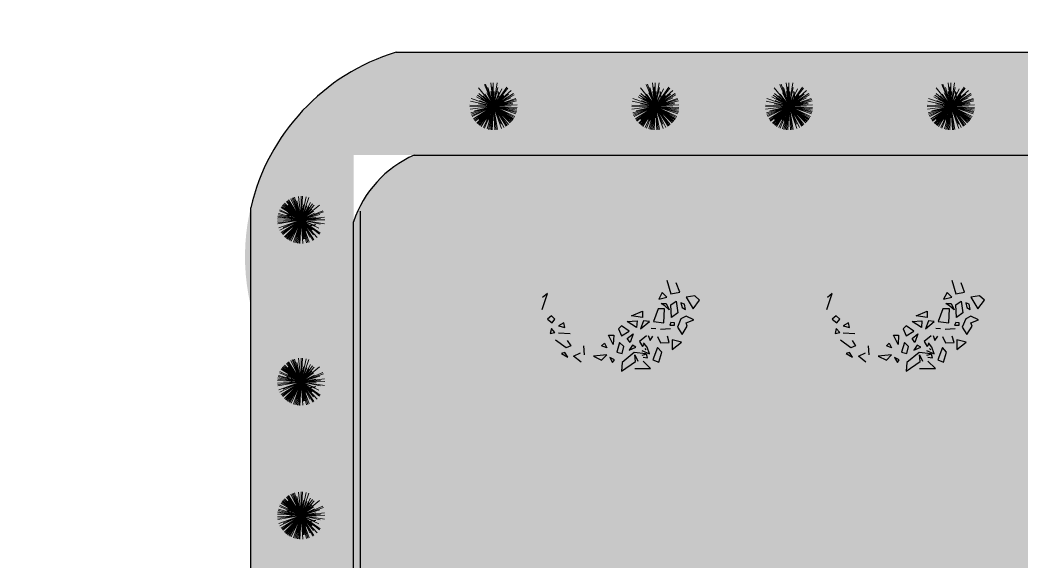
# Model space of a CAD drawing. Header units: millimetres. Extents: x -1544140 to 7445918, y -1294905 to 2019878.
# Drawn here: x 2047460 to 2048847, y 25814 to 26564 of the extents above; entities that cross this region are included whole.
import ezdxf

# ---------------------------------------------------------------- set-up
doc = ezdxf.new("R2010")
doc.units = ezdxf.units.MM
doc.header["$MEASUREMENT"] = 0
doc.layers.add('marc det', color=74, linetype='Continuous', lineweight=18)
picture_1 = doc.add_image_def('image5.png', size_in_pixel=(1482, 826))

msp = doc.modelspace()

# ---------------------------------------------------------------- hatches: boundary and pattern name
at = {"true_color": 0x8dc133, "transparency": 33554687}
h = msp.add_hatch(color=65, dxfattribs=at)
h.dxf.hatch_style = 1
h.paths.add_polyline_path([(2049953.9, 25017.8, -0.388077), (2049799.7, 24844.1), (2048095.5, 24844.1, -0.416277), (2047779.5, 25072.6), (2047779.5, 26168.8, -0.394381), (2047980.8, 26519.5), (2049673.6, 26519.5, -0.352206), (2049953.9, 26299.3)])
h.paths.add_polyline_path([(2048081.7, 24986.6, -0.417198), (2047921.9, 25085.7), (2047921.9, 26377), (2049674.5, 26377, -0.326949), (2049811.4, 26280.2), (2049811.4, 24986.6)], flags=16)
at = {"true_color": 0xb8d93f, "transparency": 33554687}
h = msp.add_hatch(color=63, dxfattribs=at)
h.dxf.hatch_style = 1
h.paths.add_polyline_path([(2049811.4, 26280.2, 0.326949), (2049674.5, 26377), (2048005.8, 26377, 0.386529), (2047921.9, 26188), (2047921.9, 25085.7, 0.417198), (2048081.7, 24986.6), (2049789.1, 24986.6, 0.351898), (2049811.4, 25016.4)])
at = {"layer": 'marc det'}
for points in [[(2048235.2, 26280.1), (2048213.8, 26274.4), (2048206.7, 26265.4), (2048193.8, 26247.2), (2048180.2, 26245.6), (2048178.4, 26230), (2048183.6, 26223.4), (2048179.7, 26213.4), (2048164.7, 26185.2), (2048169.5, 26175.5), (2048177.8, 26163.4), (2048177.9, 26152.7), (2048161.5, 26146.4), (2048184.4, 26144.8), (2048181.5, 26134.3), (2048188.9, 26126.6), (2048189.9, 26116.8), (2048201.1, 26104.5), (2048204.8, 26090.7), (2048215.2, 26082.8), (2048222.7, 26084.3), (2048232.7, 26078.6), (2048237.2, 26065.7), (2048240.4, 26049.5), (2048243.9, 26061.7), (2048254.7, 26071.5), (2048268.2, 26067.3), (2048277.2, 26061.4), (2048288.3, 26065.1), (2048300, 26065.1), (2048307.6, 26056.6), (2048310.5, 26066.4), (2048322.9, 26073.4), (2048335.7, 26072.9), (2048349.2, 26079.4), (2048353.2, 26088.6), (2048360.3, 26092.3), (2048369.8, 26094.1), (2048373.1, 26107), (2048379.5, 26114.4), (2048396.8, 26116.2), (2048410.1, 26113.5), (2048398.7, 26121.2), (2048390.3, 26129.5), (2048390.7, 26137.2), (2048398.4, 26147.9), (2048404.7, 26160.6), (2048403.6, 26171.1), (2048405.5, 26196.7), (2048426.8, 26207.8), (2048400.7, 26206.1), (2048393.4, 26218), (2048392.2, 26229.2), (2048384.3, 26244.5), (2048374.9, 26252.6), (2048370.5, 26264.7), (2048360.9, 26268.9), (2048348.3, 26277.9), (2048337.9, 26276.9), (2048338.2, 26294.3), (2048327.2, 26280.7), (2048323.1, 26291.3), (2048317.7, 26294.1), (2048304.6, 26297.9), (2048301.9, 26294.8), (2048277.7, 26293.1), (2048271, 26297.1), (2048259.2, 26292.5), (2048250.1, 26293.8), (2048240.9, 26305.7), (2048232.4, 26319.3), (2048235.9, 26306.3), (2048239.5, 26287.9)], [(2048629.5, 26280.1), (2048608.1, 26274.4), (2048601.1, 26265.4), (2048588.2, 26247.2), (2048574.6, 26245.6), (2048572.8, 26230), (2048578, 26223.4), (2048574.1, 26213.4), (2048559, 26185.2), (2048563.9, 26175.5), (2048572.1, 26163.4), (2048572.3, 26152.7), (2048555.9, 26146.4), (2048578.7, 26144.8), (2048575.9, 26134.3), (2048583.3, 26126.6), (2048584.2, 26116.8), (2048595.5, 26104.5), (2048599.2, 26090.7), (2048609.6, 26082.8), (2048617.1, 26084.3), (2048627, 26078.6), (2048631.5, 26065.7), (2048634.7, 26049.5), (2048638.2, 26061.7), (2048649, 26071.5), (2048662.6, 26067.3), (2048671.6, 26061.4), (2048682.6, 26065.1), (2048694.4, 26065.1), (2048701.9, 26056.6), (2048704.9, 26066.4), (2048717.2, 26073.4), (2048730.1, 26072.9), (2048743.5, 26079.4), (2048747.6, 26088.6), (2048754.7, 26092.3), (2048764.1, 26094.1), (2048767.5, 26107), (2048773.9, 26114.4), (2048791.1, 26116.2), (2048804.4, 26113.5), (2048793.1, 26121.2), (2048784.6, 26129.5), (2048785, 26137.2), (2048792.7, 26147.9), (2048799.1, 26160.6), (2048798, 26171.1), (2048799.8, 26196.7), (2048821.2, 26207.8), (2048795, 26206.1), (2048787.8, 26218), (2048786.5, 26229.2), (2048778.6, 26244.5), (2048769.2, 26252.6), (2048764.9, 26264.7), (2048755.2, 26268.9), (2048742.7, 26277.9), (2048732.3, 26276.9), (2048732.6, 26294.3), (2048721.5, 26280.7), (2048717.5, 26291.3), (2048712, 26294.1), (2048698.9, 26297.9), (2048696.2, 26294.8), (2048672.1, 26293.1), (2048665.4, 26297.1), (2048653.6, 26292.5), (2048644.5, 26293.8), (2048635.3, 26305.7), (2048626.7, 26319.3), (2048630.3, 26306.3), (2048633.9, 26287.9)]]:
    msp.add_hatch(color=102, dxfattribs=at).paths.add_polyline_path(points)

# ---------------------------------------------------------------- linework, layer by layer
at = {"color": 116, "lineweight": -2, "true_color": 0x136734}
for p, q in [((2048124.1, 26454.4), (2048122.3, 26464.9)), ((2048348.2, 26454.4), (2048346.4, 26464.9)), ((2048533.3, 26454.4), (2048531.5, 26464.9)), ((2048757.4, 26454.4), (2048755.6, 26464.9)), ((2047859.3, 26279), (2047869.7, 26280.9)), ((2047859.3, 26054.9), (2047869.7, 26056.8)), ((2047859.3, 25869.8), (2047869.7, 25871.6))]:
    msp.add_line(p, q, dxfattribs=at)
at = {"color": 116, "true_color": 0x136734}
for p, q in [((2048102.6, 26431.4), (2048116.5, 26431.4)), ((2048109.6, 26438.3), (2048109.6, 26424.4)), ((2048326.7, 26431.4), (2048340.6, 26431.4)), ((2048333.7, 26438.3), (2048333.7, 26424.4)), ((2048511.9, 26431.4), (2048525.7, 26431.4)), ((2048518.8, 26438.3), (2048518.8, 26424.4)), ((2048736, 26431.4), (2048749.8, 26431.4)), ((2048742.9, 26438.3), (2048742.9, 26424.4)), ((2047843.1, 26293.6), (2047829.2, 26293.6)), ((2047836.2, 26300.5), (2047836.2, 26286.6)), ((2047843.1, 26069.5), (2047829.2, 26069.5)), ((2047836.2, 26076.4), (2047836.2, 26062.5)), ((2047836.2, 25891.3), (2047836.2, 25877.4)), ((2047843.1, 25884.3), (2047829.2, 25884.3))]:
    msp.add_line(p, q, dxfattribs=at)
at = {"color": 96}
for p, q in [((2048355.8, 26203.8), (2048361.5, 26184.9)), ((2048373.6, 26187.5), (2048368.8, 26200.1)), ((2048750.2, 26203.8), (2048755.8, 26184.9)), ((2048768, 26187.5), (2048763.1, 26200.1)), ((2048183, 26163.5), (2048190.3, 26185.6)), ((2048190.3, 26185.6), (2048183.8, 26179.9)), ((2048349.4, 26186.8), (2048344.5, 26177.4)), ((2048344.5, 26177.4), (2048355.8, 26180.5)), ((2048355.8, 26180.5), (2048349.4, 26186.8)), ((2048361.5, 26184.9), (2048373.6, 26187.5)), ((2048394.6, 26182.4), (2048382.5, 26180.5)), ((2048382.5, 26180.5), (2048392.2, 26164.2)), ((2048401.1, 26176.1), (2048394.6, 26182.4)), ((2048577.4, 26163.5), (2048584.7, 26185.6)), ((2048584.7, 26185.6), (2048578.2, 26179.9)), ((2048743.7, 26186.8), (2048738.9, 26177.4)), ((2048738.9, 26177.4), (2048750.2, 26180.5)), ((2048750.2, 26180.5), (2048743.7, 26186.8)), ((2048755.8, 26184.9), (2048768, 26187.5)), ((2048788.9, 26182.4), (2048776.8, 26180.5)), ((2048776.8, 26180.5), (2048786.5, 26164.2)), ((2048795.4, 26176.1), (2048788.9, 26182.4)), ((2048347.8, 26171.7), (2048355, 26171.7)), ((2048353.4, 26167.9), (2048347.8, 26171.7)), ((2048359.1, 26162.9), (2048353.4, 26167.9)), ((2048355, 26171.7), (2048359.1, 26162.9)), ((2048361.5, 26169.8), (2048368.8, 26174.9)), ((2048362.3, 26152.2), (2048361.5, 26169.8)), ((2048368.8, 26174.9), (2048371.2, 26158.5)), ((2048380.1, 26170.5), (2048375.2, 26172.3)), ((2048375.2, 26172.3), (2048376.8, 26166.1)), ((2048376.8, 26166.1), (2048381.7, 26163.5)), ((2048381.7, 26163.5), (2048380.1, 26170.5)), ((2048392.2, 26164.2), (2048401.1, 26176.1)), ((2048742.1, 26171.7), (2048749.4, 26171.7)), ((2048747.8, 26167.9), (2048742.1, 26171.7)), ((2048753.4, 26162.9), (2048747.8, 26167.9)), ((2048749.4, 26171.7), (2048753.4, 26162.9)), ((2048755.8, 26169.8), (2048763.1, 26174.9)), ((2048756.7, 26152.2), (2048755.8, 26169.8)), ((2048763.1, 26174.9), (2048765.5, 26158.5)), ((2048774.4, 26170.5), (2048769.6, 26172.3)), ((2048769.6, 26172.3), (2048771.2, 26166.1)), ((2048771.2, 26166.1), (2048776, 26163.5)), ((2048776, 26163.5), (2048774.4, 26170.5)), ((2048786.5, 26164.2), (2048795.4, 26176.1)), ((2048195.9, 26154.7), (2048190.3, 26149.7)), ((2048200.8, 26149.7), (2048195.9, 26154.7)), ((2048306.6, 26154.7), (2048321.9, 26161)), ((2048321.9, 26152.2), (2048306.6, 26154.7)), ((2048321.9, 26161), (2048321.9, 26152.2)), ((2048343.7, 26164.2), (2048337.3, 26146.5)), ((2048352.6, 26164.2), (2048343.7, 26164.2)), ((2048351.8, 26144.6), (2048352.6, 26164.2)), ((2048371.2, 26158.5), (2048362.3, 26152.2)), ((2048382.5, 26154.1), (2048375.2, 26150.3)), ((2048393, 26149), (2048382.5, 26154.1)), ((2048590.3, 26154.7), (2048584.7, 26149.7)), ((2048595.2, 26149.7), (2048590.3, 26154.7)), ((2048700.9, 26154.7), (2048716.3, 26161)), ((2048716.3, 26152.2), (2048700.9, 26154.7)), ((2048716.3, 26161), (2048716.3, 26152.2)), ((2048738.1, 26164.2), (2048731.6, 26146.5)), ((2048747, 26164.2), (2048738.1, 26164.2)), ((2048746.2, 26144.6), (2048747, 26164.2)), ((2048765.5, 26158.5), (2048756.7, 26152.2)), ((2048776.8, 26154.1), (2048769.6, 26150.3)), ((2048787.3, 26149), (2048776.8, 26154.1)), ((2048190.3, 26149.7), (2048196.8, 26144.6)), ((2048196.8, 26144.6), (2048200.8, 26149.7)), ((2048212.9, 26144.6), (2048205.6, 26140.9)), ((2048205.6, 26140.9), (2048214.5, 26138.3)), ((2048214.5, 26138.3), (2048212.9, 26144.6)), ((2048292.9, 26140.9), (2048288.8, 26136.5)), ((2048303.4, 26133.3), (2048292.9, 26140.9)), ((2048300.9, 26146.5), (2048314.7, 26147.8)), ((2048313.8, 26138.3), (2048300.9, 26146.5)), ((2048314.7, 26147.8), (2048313.8, 26138.3)), ((2048323.5, 26147.8), (2048319.5, 26136.5)), ((2048319.5, 26136.5), (2048331.6, 26146.5)), ((2048331.6, 26146.5), (2048323.5, 26147.8)), ((2048337.3, 26146.5), (2048351.8, 26144.6)), ((2048361.5, 26145.3), (2048359.9, 26141.5)), ((2048359.9, 26141.5), (2048366.3, 26141.5)), ((2048366.3, 26144.6), (2048361.5, 26145.3)), ((2048366.3, 26141.5), (2048366.3, 26144.6)), ((2048375.2, 26150.3), (2048370.4, 26139)), ((2048370.4, 26139), (2048376.8, 26128.9)), ((2048376.8, 26128.9), (2048384.1, 26140.2)), ((2048382.5, 26144.6), (2048393, 26149)), ((2048384.1, 26140.2), (2048382.5, 26144.6)), ((2048584.7, 26149.7), (2048591.1, 26144.6)), ((2048591.1, 26144.6), (2048595.2, 26149.7)), ((2048607.3, 26144.6), (2048600, 26140.9)), ((2048600, 26140.9), (2048608.9, 26138.3)), ((2048608.9, 26138.3), (2048607.3, 26144.6)), ((2048687.2, 26140.9), (2048683.2, 26136.5)), ((2048697.7, 26133.3), (2048687.2, 26140.9)), ((2048695.3, 26146.5), (2048709, 26147.8)), ((2048708.2, 26138.3), (2048695.3, 26146.5)), ((2048709, 26147.8), (2048708.2, 26138.3)), ((2048717.9, 26147.8), (2048713.9, 26136.5)), ((2048713.9, 26136.5), (2048726, 26146.5)), ((2048726, 26146.5), (2048717.9, 26147.8)), ((2048731.6, 26146.5), (2048746.2, 26144.6)), ((2048755.8, 26145.3), (2048754.2, 26141.5)), ((2048754.2, 26141.5), (2048760.7, 26141.5)), ((2048760.7, 26144.6), (2048755.8, 26145.3)), ((2048760.7, 26141.5), (2048760.7, 26144.6)), ((2048769.6, 26150.3), (2048764.7, 26139)), ((2048764.7, 26139), (2048771.2, 26128.9)), ((2048771.2, 26128.9), (2048778.5, 26140.2)), ((2048776.8, 26144.6), (2048787.3, 26149)), ((2048778.5, 26140.2), (2048776.8, 26144.6)), ((2048195.9, 26137.1), (2048194.3, 26130.2)), ((2048194.3, 26130.2), (2048200.8, 26131.4)), ((2048200.8, 26131.4), (2048195.9, 26137.1)), ((2048205.6, 26130.8), (2048221.8, 26130.2)), ((2048281.5, 26115), (2048275.1, 26127.6)), ((2048275.1, 26127.6), (2048282.4, 26127.6)), ((2048282.4, 26127.6), (2048281.5, 26115)), ((2048288.8, 26136.5), (2048292.9, 26127)), ((2048292.9, 26127), (2048303.4, 26133.3)), ((2048300.9, 26123.2), (2048309, 26129.5)), ((2048309, 26129.5), (2048305, 26117.6)), ((2048327.6, 26127), (2048317.9, 26118.8)), ((2048330, 26127.1), (2048332.5, 26120.2)), ((2048332.5, 26120.2), (2048336.5, 26126.5)), ((2048340.5, 26136.5), (2048334, 26137.1)), ((2048343, 26125.8), (2048347, 26117)), ((2048360.7, 26136.5), (2048347, 26135.8)), ((2048359.1, 26117.6), (2048356.7, 26126.5)), ((2048590.3, 26137.1), (2048588.7, 26130.2)), ((2048588.7, 26130.2), (2048595.2, 26131.4)), ((2048595.2, 26131.4), (2048590.3, 26137.1)), ((2048600, 26130.8), (2048616.2, 26130.2)), ((2048675.9, 26115), (2048669.4, 26127.6)), ((2048669.4, 26127.6), (2048676.7, 26127.6)), ((2048676.7, 26127.6), (2048675.9, 26115)), ((2048683.2, 26136.5), (2048687.2, 26127)), ((2048687.2, 26127), (2048697.7, 26133.3)), ((2048695.3, 26123.2), (2048703.4, 26129.5)), ((2048703.4, 26129.5), (2048699.3, 26117.6)), ((2048721.9, 26127), (2048712.2, 26118.8)), ((2048724.4, 26127.1), (2048726.8, 26120.2)), ((2048726.8, 26120.2), (2048730.9, 26126.5)), ((2048734.9, 26136.5), (2048728.4, 26137.1)), ((2048737.3, 26125.8), (2048741.4, 26117)), ((2048755, 26136.5), (2048741.3, 26135.8)), ((2048753.5, 26117.6), (2048751, 26126.5)), ((2048216.2, 26110.1), (2048201.7, 26120.8)), ((2048222.6, 26113.2), (2048216.2, 26110.1)), ((2048217.8, 26120.2), (2048222.6, 26113.2)), ((2048240.4, 26113.1), (2048241.2, 26100.5)), ((2048265.4, 26113.1), (2048269.4, 26116.9)), ((2048272.7, 26110), (2048265.4, 26113.1)), ((2048269.4, 26116.9), (2048272.7, 26110)), ((2048290.4, 26117.6), (2048286.4, 26104.3)), ((2048296.1, 26111.9), (2048290.4, 26117.6)), ((2048293.7, 26102.4), (2048296.1, 26111.9)), ((2048305, 26117.6), (2048300.9, 26123.2)), ((2048308.2, 26113.8), (2048303.4, 26106.8)), ((2048303.4, 26106.8), (2048313, 26111.3)), ((2048313, 26111.3), (2048308.2, 26113.8)), ((2048317.9, 26118.8), (2048321.9, 26111.9)), ((2048321.9, 26111.9), (2048325.2, 26116.3)), ((2048328.4, 26111.3), (2048323.6, 26117)), ((2048331.6, 26101.9), (2048328.4, 26111.3)), ((2048343, 26110.7), (2048336.5, 26093.7)), ((2048348.6, 26104.4), (2048343, 26110.7)), ((2048347, 26117), (2048359.1, 26117.6)), ((2048376, 26118.2), (2048363.1, 26121.3)), ((2048363.1, 26121.3), (2048363.1, 26108.1)), ((2048363.1, 26108.1), (2048376, 26118.2)), ((2048610.5, 26110.1), (2048596, 26120.8)), ((2048617, 26113.2), (2048610.5, 26110.1)), ((2048612.2, 26120.2), (2048617, 26113.2)), ((2048634.7, 26113.1), (2048635.5, 26100.5)), ((2048659.8, 26113.1), (2048663.8, 26116.9)), ((2048667, 26110), (2048659.8, 26113.1)), ((2048663.8, 26116.9), (2048667, 26110)), ((2048684.8, 26117.6), (2048680.8, 26104.3)), ((2048690.4, 26111.9), (2048684.8, 26117.6)), ((2048688, 26102.4), (2048690.4, 26111.9)), ((2048699.3, 26117.6), (2048695.3, 26123.2)), ((2048702.6, 26113.8), (2048697.7, 26106.8)), ((2048697.7, 26106.8), (2048707.4, 26111.3)), ((2048707.4, 26111.3), (2048702.6, 26113.8)), ((2048712.2, 26118.8), (2048716.3, 26111.9)), ((2048716.3, 26111.9), (2048719.5, 26116.3)), ((2048722.8, 26111.3), (2048717.9, 26117)), ((2048726, 26101.9), (2048722.8, 26111.3)), ((2048737.3, 26110.7), (2048730.9, 26093.7)), ((2048743, 26104.4), (2048737.3, 26110.7)), ((2048741.4, 26117), (2048753.5, 26117.6)), ((2048770.4, 26118.2), (2048757.5, 26121.3)), ((2048757.5, 26121.3), (2048757.5, 26108.1)), ((2048757.5, 26108.1), (2048770.4, 26118.2)), ((2048214.6, 26103.8), (2048209.7, 26102.5)), ((2048209.7, 26102.5), (2048218.6, 26097.5)), ((2048218.6, 26097.5), (2048214.6, 26103.8)), ((2048226.7, 26098.7), (2048236.4, 26103.2)), ((2048237.2, 26090.6), (2048226.7, 26098.7)), ((2048272.7, 26100.5), (2048254.1, 26098.7)), ((2048254.1, 26098.7), (2048265.4, 26093)), ((2048265.4, 26093), (2048272.7, 26100.5)), ((2048283.2, 26093.6), (2048276.7, 26096.8)), ((2048276.7, 26096.8), (2048280.7, 26089.8)), ((2048286.4, 26104.3), (2048293.7, 26102.4)), ((2048310.6, 26103.7), (2048293.7, 26089.8)), ((2048326.8, 26101.8), (2048310.6, 26103.7)), ((2048312.2, 26091.1), (2048311.4, 26100.5)), ((2048311.4, 26100.5), (2048315.5, 26091.7)), ((2048321.2, 26106.3), (2048331.6, 26101.9)), ((2048327.6, 26101.3), (2048321.2, 26099.4)), ((2048322.8, 26097.5), (2048329.2, 26096.2)), ((2048325.2, 26109.4), (2048326.8, 26107.5)), ((2048329.2, 26096.2), (2048327.6, 26101.3)), ((2048344.6, 26090.6), (2048348.6, 26104.4)), ((2048608.9, 26103.8), (2048604.1, 26102.5)), ((2048604.1, 26102.5), (2048613, 26097.5)), ((2048613, 26097.5), (2048608.9, 26103.8)), ((2048621, 26098.7), (2048630.7, 26103.2)), ((2048631.5, 26090.6), (2048621, 26098.7)), ((2048667, 26100.5), (2048648.5, 26098.7)), ((2048648.5, 26098.7), (2048659.8, 26093)), ((2048659.8, 26093), (2048667, 26100.5)), ((2048677.5, 26093.6), (2048671.1, 26096.8)), ((2048671.1, 26096.8), (2048675.1, 26089.8)), ((2048680.8, 26104.3), (2048688, 26102.4)), ((2048705, 26103.7), (2048688, 26089.8)), ((2048721.1, 26101.8), (2048705, 26103.7)), ((2048706.6, 26091.1), (2048705.8, 26100.5)), ((2048705.8, 26100.5), (2048709.8, 26091.7)), ((2048715.5, 26106.3), (2048726, 26101.9)), ((2048722, 26101.3), (2048715.5, 26099.4)), ((2048717.1, 26097.5), (2048723.6, 26096.2)), ((2048719.5, 26109.4), (2048721.1, 26107.5)), ((2048723.6, 26096.2), (2048722, 26101.3)), ((2048738.9, 26090.6), (2048743, 26104.4)), ((2048280.7, 26089.8), (2048283.2, 26093.6)), ((2048292.9, 26077.9), (2048312.2, 26091.1)), ((2048293.7, 26089.8), (2048292.9, 26077.9)), ((2048333.3, 26081.7), (2048322.8, 26091.8)), ((2048336.5, 26093.7), (2048344.6, 26090.6)), ((2048675.1, 26089.8), (2048677.5, 26093.6)), ((2048687.2, 26077.9), (2048706.6, 26091.1)), ((2048688, 26089.8), (2048687.2, 26077.9)), ((2048727.6, 26081.7), (2048717.1, 26091.8)), ((2048730.9, 26093.7), (2048738.9, 26090.6)), ((2048311.5, 26081.7), (2048333.3, 26081.7)), ((2048705.8, 26081.7), (2048727.6, 26081.7))]:
    msp.add_line(p, q, dxfattribs=at)
for points in [[(2047980.8, 26519.5), (2049680.1, 26519.5)], [(2048005.8, 26377), (2049680.1, 26377)], [(2047779.5, 25072.6), (2047779.5, 26304)], [(2047931.1, 26299.3), (2047931.1, 25012.9)], [(2047921.9, 25085.7), (2047921.9, 26284.8)]]:
    msp.add_lwpolyline(points)
for radius, start, end in [(296.2, 107.0974, 166.8092), (153.7, 113.8167, 161.6515)]:
    msp.add_arc((2048067.9, 26236.4), radius, start, end)
at = {"layer": 'marc det', "color": 116, "true_color": 0x136734}
for p, q in [((2048115.7, 26444.6), (2048103.1, 26474.7)), ((2048115.7, 26444.6), (2048104.8, 26475.4)), ((2048115.7, 26444.6), (2048111.9, 26477.1)), ((2048115.7, 26444.6), (2048114.1, 26471.5)), ((2048115.4, 26444.3), (2048134.2, 26471)), ((2048134.2, 26471), (2048115.4, 26444.3)), ((2048115.7, 26444.6), (2048115.5, 26477.3)), ((2048115.7, 26444.6), (2048121, 26476.9)), ((2048115.7, 26444.6), (2048121.6, 26470.8)), ((2048339.8, 26444.6), (2048327.2, 26474.7)), ((2048339.8, 26444.6), (2048328.9, 26475.4)), ((2048339.8, 26444.6), (2048336, 26477.1)), ((2048339.8, 26444.6), (2048338.2, 26471.5)), ((2048339.5, 26444.3), (2048358.3, 26471)), ((2048358.3, 26471), (2048339.5, 26444.3)), ((2048339.8, 26444.6), (2048339.6, 26477.3)), ((2048339.8, 26444.6), (2048345.1, 26476.9)), ((2048339.8, 26444.6), (2048345.7, 26470.8)), ((2048525, 26444.6), (2048512.3, 26474.7)), ((2048525, 26444.6), (2048514, 26475.4)), ((2048525, 26444.6), (2048521.1, 26477.1)), ((2048525, 26444.6), (2048523.3, 26471.5)), ((2048524.7, 26444.3), (2048543.4, 26471)), ((2048543.4, 26471), (2048524.7, 26444.3)), ((2048525, 26444.6), (2048524.8, 26477.3)), ((2048525, 26444.6), (2048530.2, 26476.9)), ((2048525, 26444.6), (2048530.8, 26470.8)), ((2048749.1, 26444.6), (2048736.4, 26474.7)), ((2048749.1, 26444.6), (2048738.1, 26475.4)), ((2048749.1, 26444.6), (2048745.2, 26477.1)), ((2048749.1, 26444.6), (2048747.4, 26471.5)), ((2048748.8, 26444.3), (2048767.5, 26471)), ((2048767.5, 26471), (2048748.8, 26444.3)), ((2048749.1, 26444.6), (2048748.9, 26477.3)), ((2048749.1, 26444.6), (2048754.3, 26476.9)), ((2048749.1, 26444.6), (2048754.9, 26470.8)), ((2048115.7, 26444.6), (2048092, 26457.6)), ((2048115.7, 26444.6), (2048093.6, 26460.1)), ((2048093.6, 26460.1), (2048115.7, 26444.6)), ((2048115.7, 26444.6), (2048095.2, 26470.1)), ((2048115.7, 26444.6), (2048095.5, 26462.5)), ((2048115.7, 26444.6), (2048101, 26459.2)), ((2048115.7, 26444.6), (2048103.6, 26461.5)), ((2048115.7, 26444.6), (2048106.6, 26463.2)), ((2048115.7, 26444.6), (2048108.1, 26470.5)), ((2048115.7, 26444.6), (2048112.2, 26465)), ((2048115.4, 26444.3), (2048135.7, 26469.9)), ((2048115.7, 26444.6), (2048127.2, 26468.9)), ((2048115.7, 26444.6), (2048140, 26466.5)), ((2048115.7, 26444.6), (2048116.8, 26465.2)), ((2048115.7, 26444.6), (2048123.5, 26463.7)), ((2048115.7, 26444.6), (2048143.3, 26462.2)), ((2048115.7, 26444.6), (2048136.6, 26461.5)), ((2048115.7, 26444.6), (2048144.3, 26460.6)), ((2048115.7, 26444.6), (2048129.4, 26460)), ((2048115.7, 26444.6), (2048130.2, 26459.3)), ((2048339.8, 26444.6), (2048316.1, 26457.6)), ((2048339.8, 26444.6), (2048317.7, 26460.1)), ((2048317.7, 26460.1), (2048339.8, 26444.6)), ((2048339.8, 26444.6), (2048319.3, 26470.1)), ((2048339.8, 26444.6), (2048319.6, 26462.5)), ((2048339.8, 26444.6), (2048325.1, 26459.2)), ((2048339.8, 26444.6), (2048327.7, 26461.5)), ((2048339.8, 26444.6), (2048330.7, 26463.2)), ((2048339.8, 26444.6), (2048332.2, 26470.5)), ((2048339.8, 26444.6), (2048336.3, 26465)), ((2048339.5, 26444.3), (2048359.8, 26469.9)), ((2048339.8, 26444.6), (2048351.3, 26468.9)), ((2048339.8, 26444.6), (2048364.1, 26466.5)), ((2048339.8, 26444.6), (2048340.9, 26465.2)), ((2048339.8, 26444.6), (2048347.6, 26463.7)), ((2048339.8, 26444.6), (2048367.4, 26462.2)), ((2048339.8, 26444.6), (2048360.7, 26461.5)), ((2048339.8, 26444.6), (2048368.4, 26460.6)), ((2048339.8, 26444.6), (2048353.5, 26460)), ((2048339.8, 26444.6), (2048354.3, 26459.3)), ((2048525, 26444.6), (2048501.2, 26457.6)), ((2048525, 26444.6), (2048502.8, 26460.1)), ((2048502.8, 26460.1), (2048525, 26444.6)), ((2048525, 26444.6), (2048504.4, 26470.1)), ((2048525, 26444.6), (2048504.7, 26462.5)), ((2048525, 26444.6), (2048510.2, 26459.2)), ((2048525, 26444.6), (2048512.9, 26461.5)), ((2048525, 26444.6), (2048515.9, 26463.2)), ((2048525, 26444.6), (2048517.4, 26470.5)), ((2048525, 26444.6), (2048521.4, 26465)), ((2048524.7, 26444.3), (2048544.9, 26469.9)), ((2048525, 26444.6), (2048536.5, 26468.9)), ((2048525, 26444.6), (2048549.2, 26466.5)), ((2048525, 26444.6), (2048526, 26465.2)), ((2048525, 26444.6), (2048532.7, 26463.7)), ((2048525, 26444.6), (2048552.5, 26462.2)), ((2048525, 26444.6), (2048545.8, 26461.5)), ((2048525, 26444.6), (2048553.5, 26460.6)), ((2048525, 26444.6), (2048538.6, 26460)), ((2048525, 26444.6), (2048539.4, 26459.3)), ((2048749.1, 26444.6), (2048725.3, 26457.6)), ((2048749.1, 26444.6), (2048726.9, 26460.1)), ((2048726.9, 26460.1), (2048749.1, 26444.6)), ((2048749.1, 26444.6), (2048728.5, 26470.1)), ((2048749.1, 26444.6), (2048728.8, 26462.5)), ((2048749.1, 26444.6), (2048734.3, 26459.2)), ((2048749.1, 26444.6), (2048737, 26461.5)), ((2048749.1, 26444.6), (2048740, 26463.2)), ((2048749.1, 26444.6), (2048741.5, 26470.5)), ((2048749.1, 26444.6), (2048745.5, 26465)), ((2048748.8, 26444.3), (2048769, 26469.9)), ((2048749.1, 26444.6), (2048760.6, 26468.9)), ((2048749.1, 26444.6), (2048773.3, 26466.5)), ((2048749.1, 26444.6), (2048750.1, 26465.2)), ((2048749.1, 26444.6), (2048756.8, 26463.7)), ((2048749.1, 26444.6), (2048776.6, 26462.2)), ((2048749.1, 26444.6), (2048769.9, 26461.5)), ((2048749.1, 26444.6), (2048777.6, 26460.6)), ((2048749.1, 26444.6), (2048762.7, 26460)), ((2048749.1, 26444.6), (2048763.5, 26459.3)), ((2048115.7, 26444.6), (2048083.1, 26446.3)), ((2048115.7, 26444.6), (2048083.1, 26444.4)), ((2048115.7, 26444.6), (2048083.3, 26440.8)), ((2048115.7, 26444.6), (2048083.8, 26451.7)), ((2048115.7, 26444.6), (2048084.4, 26435.4)), ((2048115.7, 26444.6), (2048084.8, 26455.2)), ((2048115.7, 26444.6), (2048085, 26433.6)), ((2048115.7, 26444.6), (2048085.6, 26431.9)), ((2048115.7, 26444.6), (2048086.4, 26430.3)), ((2048115.7, 26444.6), (2048088.2, 26427.1)), ((2048115.7, 26444.6), (2048089.2, 26425.5)), ((2048115.7, 26444.6), (2048089.3, 26438.4)), ((2048115.7, 26444.6), (2048090.3, 26424.1)), ((2048115.7, 26444.6), (2048092.8, 26421.4)), ((2048115.7, 26444.6), (2048094.1, 26420.1)), ((2048115.7, 26444.6), (2048095.1, 26448)), ((2048115.7, 26444.6), (2048095.5, 26418.9)), ((2048115.7, 26444.6), (2048095.6, 26426.4)), ((2048115.7, 26444.6), (2048096.4, 26452.5)), ((2048097, 26417.9), (2048115.7, 26444.6)), ((2048115.7, 26444.6), (2048097, 26417.9)), ((2048115.7, 26444.6), (2048098, 26455.6)), ((2048115.7, 26444.6), (2048098.5, 26416.8)), ((2048115.7, 26444.6), (2048101.7, 26415.1)), ((2048115.7, 26444.6), (2048103.4, 26414.4)), ((2048115.7, 26444.6), (2048105.7, 26426.2)), ((2048115.7, 26444.6), (2048106.9, 26413.2)), ((2048115.7, 26444.6), (2048108.7, 26412.7)), ((2048115.7, 26444.6), (2048110.5, 26412.4)), ((2048115.7, 26444.6), (2048112.3, 26412.1)), ((2048115.7, 26444.6), (2048114.1, 26412)), ((2048115.7, 26444.6), (2048139.8, 26456.4)), ((2048115.7, 26444.6), (2048146.5, 26455.6)), ((2048115.7, 26444.6), (2048147.1, 26453.9)), ((2048115.7, 26444.6), (2048147.6, 26452.1)), ((2048115.7, 26444.6), (2048130.8, 26451)), ((2048115.7, 26444.6), (2048142.2, 26449.3)), ((2048115.7, 26444.6), (2048142.4, 26447.8)), ((2048115.7, 26444.6), (2048148.4, 26446.6)), ((2048115.7, 26444.6), (2048148.4, 26443)), ((2048115.7, 26444.6), (2048126.7, 26413.8)), ((2048115.7, 26444.6), (2048119.6, 26412.2)), ((2048115.7, 26444.6), (2048121.4, 26412.4)), ((2048115.7, 26444.6), (2048117.8, 26412)), ((2048115.7, 26444.6), (2048126.3, 26419.7)), ((2048115.7, 26444.6), (2048130.1, 26415.3)), ((2048115.7, 26444.6), (2048133.3, 26417.1)), ((2048115.7, 26444.6), (2048134.8, 26418.1)), ((2048115.7, 26444.6), (2048136.3, 26419.2)), ((2048115.7, 26444.6), (2048139, 26421.6)), ((2048115.7, 26444.6), (2048140.2, 26423)), ((2048115.7, 26444.6), (2048141.4, 26424.4)), ((2048142.5, 26425.9), (2048115.7, 26444.6)), ((2048115.7, 26444.6), (2048143.5, 26427.4)), ((2048115.7, 26444.6), (2048144.4, 26429)), ((2048115.7, 26444.6), (2048145.3, 26430.6)), ((2048115.7, 26444.6), (2048147.6, 26437.5)), ((2048115.7, 26444.6), (2048148, 26439.3)), ((2048115.7, 26444.6), (2048148.2, 26441.2)), ((2048115.7, 26444.6), (2048146.7, 26434)), ((2048115.7, 26444.6), (2048147.2, 26435.8)), ((2048339.8, 26444.6), (2048307.2, 26446.3)), ((2048339.8, 26444.6), (2048307.2, 26444.4)), ((2048339.8, 26444.6), (2048307.4, 26440.8)), ((2048339.8, 26444.6), (2048307.9, 26451.7)), ((2048339.8, 26444.6), (2048308.5, 26435.4)), ((2048339.8, 26444.6), (2048308.9, 26455.2)), ((2048339.8, 26444.6), (2048309.1, 26433.6)), ((2048339.8, 26444.6), (2048309.7, 26431.9)), ((2048339.8, 26444.6), (2048310.5, 26430.3)), ((2048339.8, 26444.6), (2048312.3, 26427.1)), ((2048339.8, 26444.6), (2048313.3, 26425.5)), ((2048339.8, 26444.6), (2048313.4, 26438.4)), ((2048339.8, 26444.6), (2048314.4, 26424.1)), ((2048339.8, 26444.6), (2048316.9, 26421.4)), ((2048339.8, 26444.6), (2048318.2, 26420.1)), ((2048339.8, 26444.6), (2048319.2, 26448)), ((2048339.8, 26444.6), (2048319.6, 26418.9)), ((2048339.8, 26444.6), (2048319.7, 26426.4)), ((2048339.8, 26444.6), (2048320.5, 26452.5)), ((2048321.1, 26417.9), (2048339.8, 26444.6)), ((2048339.8, 26444.6), (2048321.1, 26417.9)), ((2048339.8, 26444.6), (2048322.1, 26455.6)), ((2048339.8, 26444.6), (2048322.6, 26416.8)), ((2048339.8, 26444.6), (2048325.8, 26415.1)), ((2048339.8, 26444.6), (2048327.5, 26414.4)), ((2048339.8, 26444.6), (2048329.8, 26426.2)), ((2048339.8, 26444.6), (2048331, 26413.2)), ((2048339.8, 26444.6), (2048332.8, 26412.7)), ((2048339.8, 26444.6), (2048334.6, 26412.4)), ((2048339.8, 26444.6), (2048336.4, 26412.1)), ((2048339.8, 26444.6), (2048338.2, 26412)), ((2048339.8, 26444.6), (2048363.9, 26456.4)), ((2048339.8, 26444.6), (2048370.6, 26455.6)), ((2048339.8, 26444.6), (2048371.2, 26453.9)), ((2048339.8, 26444.6), (2048371.7, 26452.1)), ((2048339.8, 26444.6), (2048354.9, 26451)), ((2048339.8, 26444.6), (2048366.3, 26449.3)), ((2048339.8, 26444.6), (2048366.5, 26447.8)), ((2048339.8, 26444.6), (2048372.5, 26446.6)), ((2048339.8, 26444.6), (2048372.5, 26443)), ((2048339.8, 26444.6), (2048350.8, 26413.8)), ((2048339.8, 26444.6), (2048343.7, 26412.2)), ((2048339.8, 26444.6), (2048345.5, 26412.4)), ((2048339.8, 26444.6), (2048341.9, 26412)), ((2048339.8, 26444.6), (2048350.4, 26419.7)), ((2048339.8, 26444.6), (2048354.2, 26415.3)), ((2048339.8, 26444.6), (2048357.4, 26417.1)), ((2048339.8, 26444.6), (2048358.9, 26418.1)), ((2048339.8, 26444.6), (2048360.4, 26419.2)), ((2048339.8, 26444.6), (2048363.1, 26421.6)), ((2048339.8, 26444.6), (2048364.3, 26423)), ((2048339.8, 26444.6), (2048365.5, 26424.4)), ((2048366.6, 26425.9), (2048339.8, 26444.6)), ((2048339.8, 26444.6), (2048367.6, 26427.4)), ((2048339.8, 26444.6), (2048368.5, 26429)), ((2048339.8, 26444.6), (2048369.4, 26430.6)), ((2048339.8, 26444.6), (2048371.7, 26437.5)), ((2048339.8, 26444.6), (2048372.1, 26439.3)), ((2048339.8, 26444.6), (2048372.3, 26441.2)), ((2048339.8, 26444.6), (2048370.8, 26434)), ((2048339.8, 26444.6), (2048371.3, 26435.8)), ((2048525, 26444.6), (2048492.3, 26446.3)), ((2048525, 26444.6), (2048492.3, 26444.4)), ((2048525, 26444.6), (2048492.5, 26440.8)), ((2048525, 26444.6), (2048493.1, 26451.7)), ((2048525, 26444.6), (2048493.6, 26435.4)), ((2048525, 26444.6), (2048494.1, 26455.2)), ((2048525, 26444.6), (2048494.2, 26433.6)), ((2048525, 26444.6), (2048494.8, 26431.9)), ((2048525, 26444.6), (2048495.6, 26430.3)), ((2048525, 26444.6), (2048497.4, 26427.1)), ((2048525, 26444.6), (2048498.4, 26425.5)), ((2048525, 26444.6), (2048498.5, 26438.4)), ((2048525, 26444.6), (2048499.5, 26424.1)), ((2048525, 26444.6), (2048502, 26421.4)), ((2048525, 26444.6), (2048503.3, 26420.1)), ((2048525, 26444.6), (2048504.4, 26448)), ((2048525, 26444.6), (2048504.7, 26418.9)), ((2048525, 26444.6), (2048504.8, 26426.4)), ((2048525, 26444.6), (2048505.7, 26452.5)), ((2048506.2, 26417.9), (2048525, 26444.6)), ((2048525, 26444.6), (2048506.2, 26417.9)), ((2048525, 26444.6), (2048507.3, 26455.6)), ((2048525, 26444.6), (2048507.7, 26416.8)), ((2048525, 26444.6), (2048511, 26415.1)), ((2048525, 26444.6), (2048512.6, 26414.4)), ((2048525, 26444.6), (2048514.9, 26426.2)), ((2048525, 26444.6), (2048516.1, 26413.2)), ((2048525, 26444.6), (2048517.9, 26412.7)), ((2048525, 26444.6), (2048519.7, 26412.4)), ((2048525, 26444.6), (2048521.5, 26412.1)), ((2048525, 26444.6), (2048523.3, 26412)), ((2048525, 26444.6), (2048549.1, 26456.4)), ((2048525, 26444.6), (2048555.7, 26455.6)), ((2048525, 26444.6), (2048556.3, 26453.9)), ((2048525, 26444.6), (2048556.8, 26452.1)), ((2048525, 26444.6), (2048540, 26451)), ((2048525, 26444.6), (2048551.4, 26449.3)), ((2048525, 26444.6), (2048551.6, 26447.8)), ((2048525, 26444.6), (2048557.6, 26446.6)), ((2048525, 26444.6), (2048557.6, 26443)), ((2048525, 26444.6), (2048535.9, 26413.8)), ((2048525, 26444.6), (2048528.8, 26412.2)), ((2048525, 26444.6), (2048530.6, 26412.4)), ((2048525, 26444.6), (2048527, 26412)), ((2048525, 26444.6), (2048535.5, 26419.7)), ((2048525, 26444.6), (2048539.3, 26415.3)), ((2048525, 26444.6), (2048542.5, 26417.1)), ((2048525, 26444.6), (2048544, 26418.1)), ((2048525, 26444.6), (2048545.5, 26419.2)), ((2048525, 26444.6), (2048548.2, 26421.6)), ((2048525, 26444.6), (2048549.5, 26423)), ((2048525, 26444.6), (2048550.6, 26424.4)), ((2048551.7, 26425.9), (2048525, 26444.6)), ((2048525, 26444.6), (2048552.7, 26427.4)), ((2048525, 26444.6), (2048553.7, 26429)), ((2048525, 26444.6), (2048554.5, 26430.6)), ((2048525, 26444.6), (2048556.9, 26437.5)), ((2048525, 26444.6), (2048557.2, 26439.3)), ((2048525, 26444.6), (2048557.5, 26441.2)), ((2048525, 26444.6), (2048555.9, 26434)), ((2048525, 26444.6), (2048556.4, 26435.8)), ((2048749.1, 26444.6), (2048716.4, 26446.3)), ((2048749.1, 26444.6), (2048716.4, 26444.4)), ((2048749.1, 26444.6), (2048716.6, 26440.8)), ((2048749.1, 26444.6), (2048717.2, 26451.7)), ((2048749.1, 26444.6), (2048717.7, 26435.4)), ((2048749.1, 26444.6), (2048718.1, 26455.2)), ((2048749.1, 26444.6), (2048718.3, 26433.6)), ((2048749.1, 26444.6), (2048718.9, 26431.9)), ((2048749.1, 26444.6), (2048719.7, 26430.3)), ((2048749.1, 26444.6), (2048721.5, 26427.1)), ((2048749.1, 26444.6), (2048722.5, 26425.5)), ((2048749.1, 26444.6), (2048722.6, 26438.4)), ((2048749.1, 26444.6), (2048723.6, 26424.1)), ((2048749.1, 26444.6), (2048726.1, 26421.4)), ((2048749.1, 26444.6), (2048727.4, 26420.1)), ((2048749.1, 26444.6), (2048728.4, 26448)), ((2048749.1, 26444.6), (2048728.8, 26418.9)), ((2048749.1, 26444.6), (2048728.9, 26426.4)), ((2048749.1, 26444.6), (2048729.8, 26452.5)), ((2048730.3, 26417.9), (2048749.1, 26444.6)), ((2048749.1, 26444.6), (2048730.3, 26417.9)), ((2048749.1, 26444.6), (2048731.4, 26455.6)), ((2048749.1, 26444.6), (2048731.8, 26416.8)), ((2048749.1, 26444.6), (2048735.1, 26415.1)), ((2048749.1, 26444.6), (2048736.7, 26414.4)), ((2048749.1, 26444.6), (2048739, 26426.2)), ((2048749.1, 26444.6), (2048740.2, 26413.2)), ((2048749.1, 26444.6), (2048742, 26412.7)), ((2048749.1, 26444.6), (2048743.8, 26412.4)), ((2048749.1, 26444.6), (2048745.6, 26412.1)), ((2048749.1, 26444.6), (2048747.4, 26412)), ((2048749.1, 26444.6), (2048773.2, 26456.4)), ((2048749.1, 26444.6), (2048779.8, 26455.6)), ((2048749.1, 26444.6), (2048780.4, 26453.9)), ((2048749.1, 26444.6), (2048780.9, 26452.1)), ((2048749.1, 26444.6), (2048764.1, 26451)), ((2048749.1, 26444.6), (2048775.5, 26449.3)), ((2048749.1, 26444.6), (2048775.7, 26447.8)), ((2048749.1, 26444.6), (2048781.7, 26446.6)), ((2048749.1, 26444.6), (2048781.7, 26443)), ((2048749.1, 26444.6), (2048760, 26413.8)), ((2048749.1, 26444.6), (2048752.9, 26412.2)), ((2048749.1, 26444.6), (2048754.7, 26412.4)), ((2048749.1, 26444.6), (2048751.1, 26412)), ((2048749.1, 26444.6), (2048759.6, 26419.7)), ((2048749.1, 26444.6), (2048763.4, 26415.3)), ((2048749.1, 26444.6), (2048766.6, 26417.1)), ((2048749.1, 26444.6), (2048768.1, 26418.1)), ((2048749.1, 26444.6), (2048769.6, 26419.2)), ((2048749.1, 26444.6), (2048772.3, 26421.6)), ((2048749.1, 26444.6), (2048773.6, 26423)), ((2048749.1, 26444.6), (2048774.7, 26424.4)), ((2048775.8, 26425.9), (2048749.1, 26444.6)), ((2048749.1, 26444.6), (2048776.8, 26427.4)), ((2048749.1, 26444.6), (2048777.8, 26429)), ((2048749.1, 26444.6), (2048778.6, 26430.6)), ((2048749.1, 26444.6), (2048781, 26437.5)), ((2048749.1, 26444.6), (2048781.3, 26439.3)), ((2048749.1, 26444.6), (2048781.6, 26441.2)), ((2048749.1, 26444.6), (2048780, 26434)), ((2048749.1, 26444.6), (2048780.5, 26435.8)), ((2047849.4, 26287.4), (2047838.5, 26318.2)), ((2047849.4, 26287.4), (2047840.2, 26318.7)), ((2047849.4, 26287.4), (2047845.6, 26319.8)), ((2047849.4, 26287.4), (2047849.2, 26320.1)), ((2047849.4, 26287.4), (2047851.1, 26320)), ((2047849.4, 26287.4), (2047856.5, 26319.3)), ((2047849.4, 26287.4), (2047860.1, 26318.3)), ((2047849.4, 26287.4), (2047821.7, 26304.6)), ((2047822.7, 26306.1), (2047849.4, 26287.4)), ((2047849.4, 26287.4), (2047822.7, 26306.1)), ((2047849.4, 26287.4), (2047823.8, 26307.6)), ((2047849.4, 26287.4), (2047824.9, 26309)), ((2047849.4, 26287.4), (2047826.2, 26310.4)), ((2047849.4, 26287.4), (2047828.9, 26312.8)), ((2047849.4, 26287.4), (2047830.4, 26313.9)), ((2047849.4, 26287.4), (2047831.2, 26307.6)), ((2047849.4, 26287.4), (2047831.9, 26315)), ((2047849.4, 26287.4), (2047835.1, 26316.7)), ((2047849.4, 26287.4), (2047836.8, 26317.5)), ((2047849.4, 26287.4), (2047843.2, 26313.9)), ((2047849.4, 26287.4), (2047862.4, 26311.2)), ((2047849.4, 26287.4), (2047865, 26309.5)), ((2047865, 26309.5), (2047849.4, 26287.4)), ((2047849.4, 26287.4), (2047852.8, 26308)), ((2047849.4, 26287.4), (2047874.9, 26307.9)), ((2047849.4, 26287.4), (2047867.3, 26307.7)), ((2047849.4, 26287.4), (2047857.3, 26306.7)), ((2047849.4, 26287.4), (2047860.4, 26305.1)), ((2047849.4, 26287.4), (2047816.9, 26290.9)), ((2047849.4, 26287.4), (2047817.2, 26292.7)), ((2047849.4, 26287.4), (2047817.5, 26294.5)), ((2047849.4, 26287.4), (2047818, 26296.2)), ((2047849.4, 26287.4), (2047819.2, 26299.7)), ((2047849.4, 26287.4), (2047819.9, 26301.4)), ((2047849.4, 26287.4), (2047831, 26297.4)), ((2047849.4, 26287.4), (2047864, 26302.2)), ((2047849.4, 26287.4), (2047879.6, 26300.1)), ((2047849.4, 26287.4), (2047866.3, 26299.5)), ((2047849.4, 26287.4), (2047880.2, 26298.4)), ((2047849.4, 26287.4), (2047868.1, 26296.5)), ((2047849.4, 26287.4), (2047875.3, 26295)), ((2047849.4, 26287.4), (2047881.9, 26291.2)), ((2047849.4, 26287.4), (2047869.8, 26291)), ((2047849.4, 26287.4), (2047816.8, 26289)), ((2047849.4, 26287.4), (2047816.8, 26285.4)), ((2047849.4, 26287.4), (2047817, 26283.5)), ((2047849.4, 26287.4), (2047817.3, 26281.7)), ((2047849.4, 26287.4), (2047818.7, 26276.4)), ((2047849.4, 26287.4), (2047820.1, 26273)), ((2047849.4, 26287.4), (2047821.9, 26269.8)), ((2047849.4, 26287.4), (2047822.9, 26268.3)), ((2047849.4, 26287.4), (2047824, 26266.9)), ((2047849.4, 26287.4), (2047824.5, 26276.9)), ((2047849.4, 26287.4), (2047826.5, 26264.1)), ((2047849.4, 26287.4), (2047827.8, 26262.9)), ((2047849.4, 26287.4), (2047829.2, 26261.7)), ((2047830.7, 26260.6), (2047849.4, 26287.4)), ((2047849.4, 26287.4), (2047832.2, 26259.6)), ((2047849.4, 26287.4), (2047833.8, 26258.7)), ((2047849.4, 26287.4), (2047835.4, 26257.9)), ((2047849.4, 26287.4), (2047838.8, 26256.5)), ((2047849.4, 26287.4), (2047840.6, 26255.9)), ((2047849.4, 26287.4), (2047842.4, 26255.5)), ((2047849.4, 26287.4), (2047844.2, 26255.1)), ((2047849.4, 26287.4), (2047846, 26254.9)), ((2047849.4, 26287.4), (2047847.8, 26254.7)), ((2047849.1, 26287.7), (2047875.9, 26268.9)), ((2047849.1, 26287.7), (2047874.8, 26267.5)), ((2047875.9, 26268.9), (2047849.1, 26287.7)), ((2047849.4, 26287.4), (2047876.3, 26289.1)), ((2047849.4, 26287.4), (2047882.1, 26287.6)), ((2047849.4, 26287.4), (2047852.6, 26260.7)), ((2047849.4, 26287.4), (2047851.5, 26254.8)), ((2047849.4, 26287.4), (2047854.1, 26260.9)), ((2047849.4, 26287.4), (2047860.4, 26256.6)), ((2047849.4, 26287.4), (2047858.7, 26256)), ((2047849.4, 26287.4), (2047856.9, 26255.6)), ((2047849.4, 26287.4), (2047865.4, 26258.9)), ((2047849.4, 26287.4), (2047861.2, 26263.3)), ((2047849.4, 26287.4), (2047867, 26259.8)), ((2047849.4, 26287.4), (2047870, 26286.4)), ((2047849.4, 26287.4), (2047881.7, 26282.1)), ((2047849.4, 26287.4), (2047875.7, 26281.6)), ((2047849.4, 26287.4), (2047868.5, 26279.6)), ((2047849.4, 26287.4), (2047855.8, 26272.3)), ((2047849.4, 26287.4), (2047864.1, 26272.9)), ((2047849.4, 26287.4), (2047864.9, 26273.8)), ((2047849.4, 26287.4), (2047873.7, 26275.9)), ((2047849.4, 26287.4), (2047866.3, 26266.5)), ((2047849.4, 26287.4), (2047871.4, 26263.1)), ((2047849.4, 26063.3), (2047849.2, 26096)), ((2047849.4, 26063.3), (2047823.8, 26083.5)), ((2047849.4, 26063.3), (2047824.9, 26084.9)), ((2047849.4, 26063.3), (2047826.2, 26086.3)), ((2047849.4, 26063.3), (2047828.9, 26088.7)), ((2047849.4, 26063.3), (2047830.4, 26089.8)), ((2047849.4, 26063.3), (2047831.2, 26083.5)), ((2047849.4, 26063.3), (2047831.9, 26090.9)), ((2047849.4, 26063.3), (2047835.1, 26092.6)), ((2047849.4, 26063.3), (2047836.8, 26093.4)), ((2047849.4, 26063.3), (2047838.5, 26094.1)), ((2047849.4, 26063.3), (2047840.2, 26094.6)), ((2047849.4, 26063.3), (2047843.2, 26089.8)), ((2047849.4, 26063.3), (2047845.6, 26095.7)), ((2047849.4, 26063.3), (2047851.1, 26095.9)), ((2047849.4, 26063.3), (2047856.5, 26095.2)), ((2047849.4, 26063.3), (2047860.1, 26094.2)), ((2047849.4, 26063.3), (2047862.4, 26087.1)), ((2047849.4, 26063.3), (2047865, 26085.4)), ((2047865, 26085.4), (2047849.4, 26063.3)), ((2047849.4, 26063.3), (2047852.8, 26083.9)), ((2047849.4, 26063.3), (2047874.9, 26083.8)), ((2047849.4, 26063.3), (2047867.3, 26083.6)), ((2047849.4, 26063.3), (2047857.3, 26082.6)), ((2047849.4, 26063.3), (2047817.2, 26068.6)), ((2047849.4, 26063.3), (2047817.5, 26070.4)), ((2047849.4, 26063.3), (2047818, 26072.1)), ((2047849.4, 26063.3), (2047819.2, 26075.6)), ((2047849.4, 26063.3), (2047819.9, 26077.3)), ((2047849.4, 26063.3), (2047821.7, 26080.5)), ((2047822.7, 26082), (2047849.4, 26063.3)), ((2047849.4, 26063.3), (2047822.7, 26082)), ((2047849.4, 26063.3), (2047831, 26073.3)), ((2047849.4, 26063.3), (2047860.4, 26081)), ((2047849.4, 26063.3), (2047864, 26078.1)), ((2047849.4, 26063.3), (2047879.6, 26076)), ((2047849.4, 26063.3), (2047866.3, 26075.4)), ((2047849.4, 26063.3), (2047880.2, 26074.3)), ((2047849.4, 26063.3), (2047868.1, 26072.4)), ((2047849.4, 26063.3), (2047875.3, 26070.9)), ((2047849.4, 26063.3), (2047816.8, 26064.9)), ((2047849.4, 26063.3), (2047816.8, 26061.3)), ((2047849.4, 26063.3), (2047816.9, 26066.8)), ((2047849.4, 26063.3), (2047817, 26059.4)), ((2047849.4, 26063.3), (2047817.3, 26057.6)), ((2047849.4, 26063.3), (2047818.7, 26052.3)), ((2047849.4, 26063.3), (2047820.1, 26048.9)), ((2047849.4, 26063.3), (2047821.9, 26045.7)), ((2047849.4, 26063.3), (2047822.9, 26044.2)), ((2047849.4, 26063.3), (2047824, 26042.8)), ((2047849.4, 26063.3), (2047824.5, 26052.8)), ((2047849.4, 26063.3), (2047826.5, 26040)), ((2047849.4, 26063.3), (2047827.8, 26038.8)), ((2047849.4, 26063.3), (2047829.2, 26037.6)), ((2047830.7, 26036.5), (2047849.4, 26063.3)), ((2047849.4, 26063.3), (2047832.2, 26035.5)), ((2047849.4, 26063.3), (2047833.8, 26034.6)), ((2047849.4, 26063.3), (2047835.4, 26033.8)), ((2047849.4, 26063.3), (2047838.8, 26032.4)), ((2047849.4, 26063.3), (2047840.6, 26031.8)), ((2047849.4, 26063.3), (2047842.4, 26031.4)), ((2047849.4, 26063.3), (2047844.2, 26031)), ((2047849.4, 26063.3), (2047846, 26030.8)), ((2047849.4, 26063.3), (2047847.8, 26030.6)), ((2047849.1, 26063.6), (2047875.9, 26044.8)), ((2047849.1, 26063.6), (2047874.8, 26043.4)), ((2047875.9, 26044.8), (2047849.1, 26063.6)), ((2047849.4, 26063.3), (2047881.9, 26067.1)), ((2047849.4, 26063.3), (2047869.8, 26066.9)), ((2047849.4, 26063.3), (2047876.3, 26065)), ((2047849.4, 26063.3), (2047882.1, 26063.5)), ((2047849.4, 26063.3), (2047852.6, 26036.6)), ((2047849.4, 26063.3), (2047851.5, 26030.7)), ((2047849.4, 26063.3), (2047854.1, 26036.8)), ((2047849.4, 26063.3), (2047860.4, 26032.5)), ((2047849.4, 26063.3), (2047858.7, 26031.9)), ((2047849.4, 26063.3), (2047856.9, 26031.5)), ((2047849.4, 26063.3), (2047865.4, 26034.8)), ((2047849.4, 26063.3), (2047861.2, 26039.2)), ((2047849.4, 26063.3), (2047867, 26035.7)), ((2047849.4, 26063.3), (2047870, 26062.3)), ((2047849.4, 26063.3), (2047881.7, 26058)), ((2047849.4, 26063.3), (2047875.7, 26057.5)), ((2047849.4, 26063.3), (2047868.5, 26055.5)), ((2047849.4, 26063.3), (2047855.8, 26048.2)), ((2047849.4, 26063.3), (2047864.1, 26048.8)), ((2047849.4, 26063.3), (2047864.9, 26049.7)), ((2047849.4, 26063.3), (2047873.7, 26051.8)), ((2047849.4, 26063.3), (2047866.3, 26042.4)), ((2047849.4, 26063.3), (2047871.4, 26039)), ((2047849.4, 25878.2), (2047828.9, 25903.6)), ((2047849.4, 25878.2), (2047830.4, 25904.7)), ((2047849.4, 25878.2), (2047831.9, 25905.7)), ((2047849.4, 25878.2), (2047835.1, 25907.5)), ((2047849.4, 25878.2), (2047836.8, 25908.3)), ((2047849.4, 25878.2), (2047838.5, 25908.9)), ((2047849.4, 25878.2), (2047840.2, 25909.5)), ((2047849.4, 25878.2), (2047843.2, 25904.6)), ((2047849.4, 25878.2), (2047845.6, 25910.6)), ((2047849.4, 25878.2), (2047849.2, 25910.8)), ((2047849.4, 25878.2), (2047851.1, 25910.8)), ((2047849.4, 25878.2), (2047856.5, 25910.1)), ((2047849.4, 25878.2), (2047860.1, 25909.1)), ((2047849.4, 25878.2), (2047862.4, 25901.9)), ((2047849.4, 25878.2), (2047819.2, 25890.5)), ((2047849.4, 25878.2), (2047819.9, 25892.2)), ((2047849.4, 25878.2), (2047821.7, 25895.4)), ((2047822.7, 25896.9), (2047849.4, 25878.2)), ((2047849.4, 25878.2), (2047822.7, 25896.9)), ((2047849.4, 25878.2), (2047823.8, 25898.4)), ((2047849.4, 25878.2), (2047824.9, 25899.8)), ((2047849.4, 25878.2), (2047826.2, 25901.1)), ((2047849.4, 25878.2), (2047831, 25888.2)), ((2047849.4, 25878.2), (2047831.2, 25898.3)), ((2047849.4, 25878.2), (2047865, 25900.3)), ((2047865, 25900.3), (2047849.4, 25878.2)), ((2047849.4, 25878.2), (2047852.8, 25898.8)), ((2047849.4, 25878.2), (2047874.9, 25898.7)), ((2047849.4, 25878.2), (2047867.3, 25898.4)), ((2047849.4, 25878.2), (2047857.3, 25897.5)), ((2047849.4, 25878.2), (2047860.4, 25895.9)), ((2047849.4, 25878.2), (2047864, 25892.9)), ((2047849.4, 25878.2), (2047879.6, 25890.9)), ((2047849.4, 25878.2), (2047866.3, 25890.3)), ((2047849.4, 25878.2), (2047880.2, 25889.1)), ((2047849.4, 25878.2), (2047816.8, 25879.8)), ((2047849.4, 25878.2), (2047816.8, 25876.1)), ((2047849.4, 25878.2), (2047816.9, 25881.6)), ((2047849.4, 25878.2), (2047817, 25874.3)), ((2047849.4, 25878.2), (2047817.2, 25883.4)), ((2047849.4, 25878.2), (2047817.3, 25872.5)), ((2047849.4, 25878.2), (2047817.5, 25885.2)), ((2047849.4, 25878.2), (2047818, 25887)), ((2047849.4, 25878.2), (2047818.7, 25867.2)), ((2047849.4, 25878.2), (2047820.1, 25863.8)), ((2047849.4, 25878.2), (2047821.9, 25860.6)), ((2047849.4, 25878.2), (2047822.9, 25859.1)), ((2047849.4, 25878.2), (2047824, 25857.6)), ((2047849.4, 25878.2), (2047824.5, 25867.7)), ((2047849.4, 25878.2), (2047826.5, 25854.9)), ((2047849.4, 25878.2), (2047827.8, 25853.7)), ((2047849.4, 25878.2), (2047829.2, 25852.5)), ((2047830.7, 25851.4), (2047849.4, 25878.2)), ((2047849.4, 25878.2), (2047832.2, 25850.4)), ((2047849.4, 25878.2), (2047833.8, 25849.5)), ((2047849.4, 25878.2), (2047835.4, 25848.6)), ((2047849.4, 25878.2), (2047838.8, 25847.3)), ((2047849.4, 25878.2), (2047840.6, 25846.7)), ((2047849.4, 25878.2), (2047842.4, 25846.3)), ((2047849.4, 25878.2), (2047844.2, 25845.9)), ((2047849.4, 25878.2), (2047846, 25845.7)), ((2047849.4, 25878.2), (2047847.8, 25845.5)), ((2047849.1, 25878.5), (2047875.9, 25859.7)), ((2047849.1, 25878.5), (2047874.8, 25858.3)), ((2047875.9, 25859.7), (2047849.1, 25878.5)), ((2047849.4, 25878.2), (2047868.1, 25887.3)), ((2047849.4, 25878.2), (2047875.3, 25885.8)), ((2047849.4, 25878.2), (2047881.9, 25882)), ((2047849.4, 25878.2), (2047869.8, 25881.7)), ((2047849.4, 25878.2), (2047876.3, 25879.8)), ((2047849.4, 25878.2), (2047882.1, 25878.4)), ((2047849.4, 25878.2), (2047852.6, 25851.5)), ((2047849.4, 25878.2), (2047851.5, 25845.5)), ((2047849.4, 25878.2), (2047854.1, 25851.7)), ((2047849.4, 25878.2), (2047860.4, 25847.4)), ((2047849.4, 25878.2), (2047858.7, 25846.8)), ((2047849.4, 25878.2), (2047856.9, 25846.3)), ((2047849.4, 25878.2), (2047865.4, 25849.7)), ((2047849.4, 25878.2), (2047861.2, 25854.1)), ((2047849.4, 25878.2), (2047867, 25850.6)), ((2047849.4, 25878.2), (2047870, 25877.1)), ((2047849.4, 25878.2), (2047881.7, 25872.9)), ((2047849.4, 25878.2), (2047875.7, 25872.3)), ((2047849.4, 25878.2), (2047868.5, 25870.4)), ((2047849.4, 25878.2), (2047855.8, 25863.1)), ((2047849.4, 25878.2), (2047864.1, 25863.7)), ((2047849.4, 25878.2), (2047864.9, 25864.5)), ((2047849.4, 25878.2), (2047873.7, 25866.7)), ((2047849.4, 25878.2), (2047866.3, 25857.3)), ((2047849.4, 25878.2), (2047871.4, 25853.9))]:
    msp.add_line(p, q, dxfattribs=at)

# ---------------------------------------------------------------- pictures from other files: only their frames are drawn
image = msp.add_image(picture_1, insert=(2023694, -11872.3), size_in_units=(114264.1, 63685.7))
image.dxf.flags = 7

doc.saveas('drawing.dxf')
